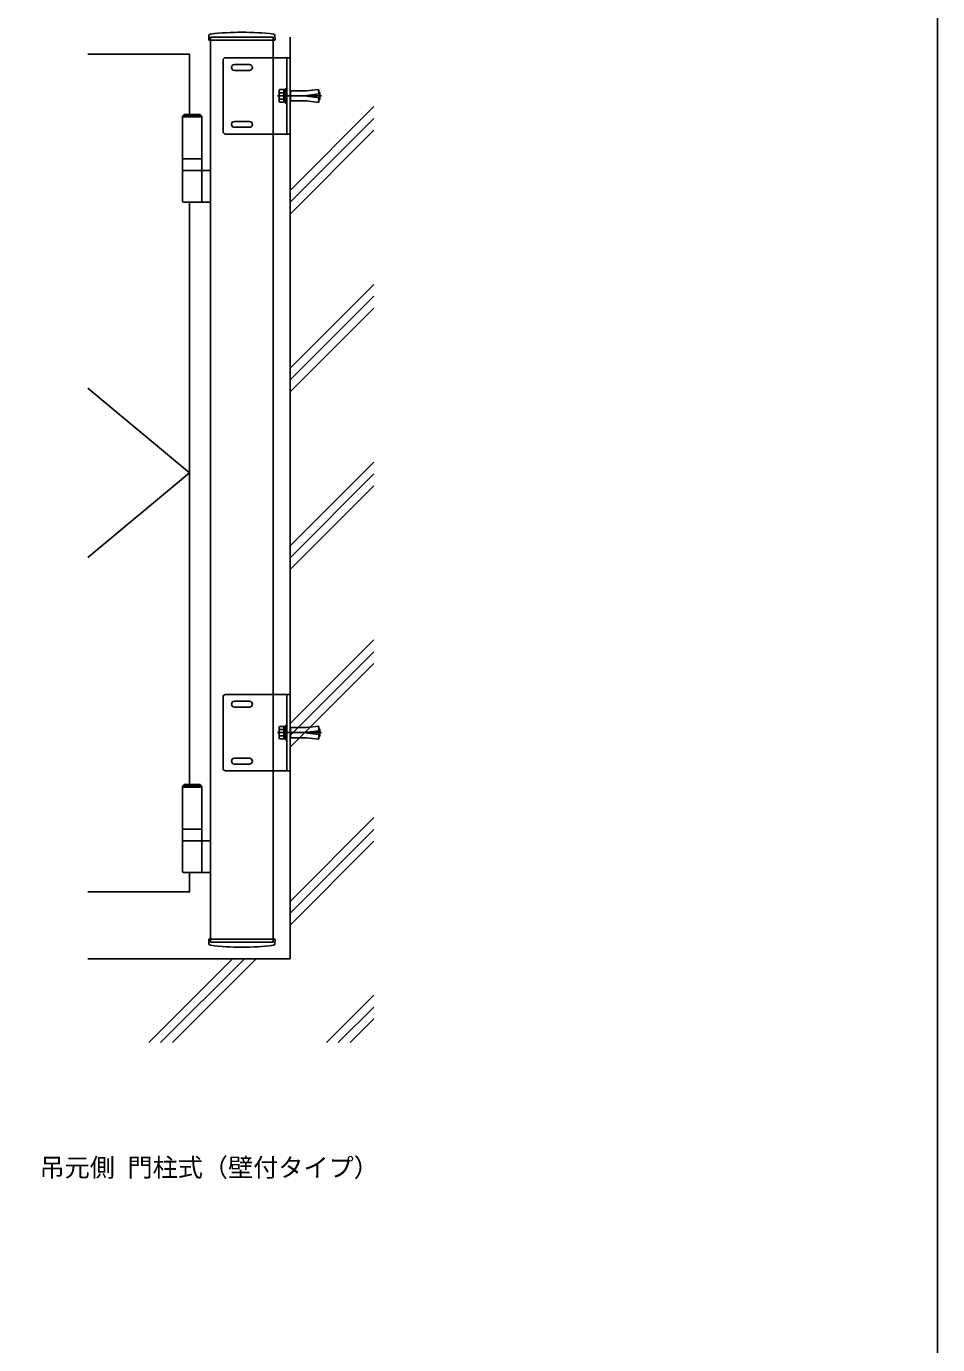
# Model space of a CAD drawing. Units: millimetres, scale not verified. Extents: x -875 to 875, y -1304 to 1298.
# Drawn here: x 331 to 875, y -188 to 599 of the extents above; entities that cross this region are included whole.
import ezdxf
from ezdxf.enums import TextEntityAlignment as Align

# ---------------------------------------------------------------- set-up
doc = ezdxf.new("R2010")
doc.units = ezdxf.units.MM
doc.header["$LTSCALE"] = 6
for name, color, linetype in [('0-2_USER1', 3, 'Continuous'), ('0-7_YKK_A1', 4, 'Continuous'), ('0-9_YKK_ZWAK', 7, 'Continuous'), ('0-A_YSS_K', 3, 'Continuous')]:
    doc.layers.add(name, color=color, linetype=linetype)
doc.styles.add('ＭＳ ゴシック', font='')
doc.styles.get('ＭＳ ゴシック').set_extended_font_data('MS Gothic')

msp = doc.modelspace()

# ---------------------------------------------------------------- linework, layer by layer
at = {"layer": '0-7_YKK_A1'}
for p, q in [((440.079, 593.552), (439.951, 591.113)), ((440.2, 590.85), (479.3, 590.85)), ((441, 592.6), (441, 590.85)), ((441, 52.6), (441, 590.85)), ((478.5, 52.6), (478.5, 590.85)), ((479.421, 593.552), (479.549, 591.113)), ((428.5, 582.6), (367.878, 582.6)), ((428.5, 546.6), (428.5, 582.6)), ((448.5, 578.85), (448.5, 536.35)), ((478.5, 580.35), (450, 580.35)), ((464.25, 576.35), (455.25, 576.35)), ((488.5, 580.35), (478.5, 580.35)), ((486.5, 534.85), (486.5, 580.35)), ((488.5, 534.85), (488.5, 580.35)), ((464.25, 572.85), (455.25, 572.85)), ((481.95, 560.85), (482.24, 561.353)), ((481.95, 560.85), (481.95, 554.35)), ((484.7, 559.476), (482.24, 559.476)), ((484.7, 561.225), (485.7, 561.225)), ((488.5, 560.35), (488.75, 560.6)), ((488.5, 560.35), (488.5, 554.85)), ((498.334, 560.6), (488.75, 560.6)), ((488.75, 554.6), (488.75, 560.6)), ((505.366, 561.454), (498.334, 560.6)), ((498.5, 557.85), (505.945, 558.754)), ((505.645, 561.225), (505.367, 561.444)), ((505.697, 558.724), (505.367, 561.444)), ((505.945, 558.754), (505.645, 561.225)), ((506, 559.85), (505.815, 559.828)), ((506.25, 559.6), (506, 559.85)), ((506, 555.35), (506, 559.85)), ((506.25, 555.6), (506.25, 559.6)), ((480.95, 557.6), (507.154, 557.6)), ((481.95, 554.35), (482.24, 553.847)), ((484.7, 555.724), (482.24, 555.724)), ((484.7, 553.847), (482.24, 553.847)), ((488.5, 554.85), (488.75, 554.6)), ((498.5, 557.85), (498.5, 557.35)), ((498.5, 557.35), (505.945, 556.446)), ((505.697, 556.476), (505.367, 553.756)), ((505.645, 553.975), (505.367, 553.756)), ((505.945, 556.446), (505.645, 553.975)), ((506, 555.35), (505.815, 555.372)), ((506, 555.35), (506.25, 555.6)), ((425.25, 546.6), (424.25, 545.6)), ((435.75, 545.6), (424.25, 545.6)), ((435.75, 545.1), (424.25, 545.1)), ((434.75, 546.6), (425.25, 546.6)), ((434.75, 546.6), (435.75, 545.6)), ((464.25, 542.35), (455.25, 542.35)), ((464.25, 538.85), (455.25, 538.85)), ((450, 534.85), (478.5, 534.85)), ((488.5, 534.85), (478.5, 534.85)), ((435.75, 520.1), (424.25, 520.1)), ((424.25, 513.1), (441, 513.1)), ((424.25, 494.85), (424.25, 512.35)), ((435.75, 494.85), (435.75, 512.35)), ((441, 494.1), (425, 494.1)), ((428.5, 146.6), (428.5, 494.1)), ((428.5, 332.6), (367.878, 383.118)), ((428.5, 332.6), (367.878, 282.082)), ((448.5, 198.85), (448.5, 156.35)), ((478.5, 200.35), (450, 200.35)), ((488.5, 200.35), (478.5, 200.35)), ((486.5, 154.85), (486.5, 200.35)), ((488.5, 154.85), (488.5, 200.35)), ((464.25, 196.35), (455.25, 196.35)), ((464.25, 192.85), (455.25, 192.85)), ((481.95, 180.85), (482.24, 181.353)), ((484.7, 181.225), (485.7, 181.225)), ((505.366, 181.454), (498.334, 180.6)), ((505.645, 181.225), (505.367, 181.444)), ((505.697, 178.724), (505.367, 181.444)), ((505.945, 178.754), (505.645, 181.225)), ((480.95, 177.6), (507.154, 177.6)), ((481.95, 180.85), (481.95, 174.35)), ((481.95, 174.35), (482.24, 173.847)), ((484.7, 179.476), (482.24, 179.476)), ((484.7, 175.724), (482.24, 175.724)), ((484.7, 173.847), (482.24, 173.847)), ((488.5, 180.35), (488.75, 180.6)), ((488.5, 180.35), (488.5, 174.85)), ((488.5, 174.85), (488.75, 174.6)), ((498.334, 180.6), (488.75, 180.6)), ((488.75, 174.6), (488.75, 180.6)), ((498.5, 177.85), (505.945, 178.754)), ((498.5, 177.85), (498.5, 177.35)), ((498.5, 177.35), (505.945, 176.446)), ((505.697, 176.476), (505.367, 173.756)), ((505.645, 173.975), (505.367, 173.756)), ((505.945, 176.446), (505.645, 173.975)), ((506, 179.85), (505.815, 179.828)), ((506, 175.35), (505.815, 175.372)), ((506.25, 179.6), (506, 179.85)), ((506, 175.35), (506, 179.85)), ((506, 175.35), (506.25, 175.6)), ((506.25, 175.6), (506.25, 179.6)), ((464.25, 162.35), (455.25, 162.35)), ((464.25, 158.85), (455.25, 158.85)), ((450, 154.85), (478.5, 154.85)), ((488.5, 154.85), (478.5, 154.85)), ((425.25, 146.6), (424.25, 145.6)), ((435.75, 145.6), (424.25, 145.6)), ((435.75, 145.1), (424.25, 145.1)), ((434.75, 146.6), (425.25, 146.6)), ((434.75, 146.6), (435.75, 145.6)), ((435.75, 120.1), (424.25, 120.1)), ((424.25, 113.1), (441, 113.1)), ((424.25, 94.85), (424.25, 112.35)), ((435.75, 94.85), (435.75, 112.35)), ((441, 94.1), (425, 94.1)), ((440.079, 51.648), (439.951, 54.087)), ((479.3, 54.35), (440.2, 54.35)), ((478.5, 52.6), (441, 52.6)), ((479.421, 51.648), (479.549, 54.087))]:
    msp.add_line(p, q, dxfattribs=at)
for points in [[(441, 592.6), (478.5, 592.6), (478.5, 590.85)], [(484.7, 553.847), (484.7, 561.353), (482.24, 561.353)], [(485.7, 553.975), (484.7, 553.975), (484.7, 561.225)], [(505.366, 553.746), (498.334, 554.6), (488.75, 554.6)], [(424.25, 513.1), (424.25, 520.1), (424.25, 545.6)], [(435.75, 513.1), (435.75, 520.1), (435.75, 545.6)], [(484.7, 173.847), (484.7, 181.353), (482.24, 181.353)], [(485.7, 173.975), (484.7, 173.975), (484.7, 181.225)], [(505.366, 173.746), (498.334, 174.6), (488.75, 174.6)], [(424.25, 113.1), (424.25, 120.1), (424.25, 145.6)], [(435.75, 113.1), (435.75, 120.1), (435.75, 145.6)], [(367.878, 82.6), (428.5, 82.6), (428.5, 94.1)]]:
    msp.add_lwpolyline(points, dxfattribs=at)
for points in [[(486.5, 561.85), (486.5, 553.35), (485.7, 553.35), (485.7, 561.85)], [(486.5, 181.85), (486.5, 173.35), (485.7, 173.35), (485.7, 181.85)]]:
    msp.add_lwpolyline(points, close=True, dxfattribs=at)
for centre, radius, start, end in [((440.2, 591.1), 0.25, 177, 270), ((441.077, 593.5), 1, 96.74435, 177), ((459.75, 435.6), 160, 83.25565, 96.74435), ((478.423, 593.5), 1, 3, 83.25565), ((479.3, 591.1), 0.25, 270, 3), ((450, 578.85), 1.5, 90, 180), ((455.25, 574.6), 1.75, 90, 270), ((464.25, 574.6), 1.75, 270, 90), ((483.611, 560.415), 1.661, 145.61575, 214.38425), ((488.16, 557.6), 6.21, 162.41205, 197.58795), ((483.611, 554.785), 1.661, 145.61575, 214.38425), ((450, 536.35), 1.5, 180, 270), ((455.25, 540.6), 1.75, 90, 270), ((464.25, 540.6), 1.75, 270, 90), ((425, 512.35), 0.75, 90, 180), ((435, 512.35), 0.75, 0, 90), ((425, 494.85), 0.75, 180, 270), ((435, 494.85), 0.75, 270, 0), ((450, 198.85), 1.5, 90, 180), ((455.25, 194.6), 1.75, 90, 270), ((464.25, 194.6), 1.75, 270, 90), ((483.611, 180.415), 1.661, 145.61575, 214.38425), ((488.16, 177.6), 6.21, 162.41205, 197.58795), ((483.611, 174.785), 1.661, 145.61575, 214.38425), ((455.25, 160.6), 1.75, 90, 270), ((464.25, 160.6), 1.75, 270, 90), ((450, 156.35), 1.5, 180, 270), ((425, 112.35), 0.75, 90, 180), ((435, 112.35), 0.75, 0, 90), ((425, 94.85), 0.75, 180, 270), ((435, 94.85), 0.75, 270, 0), ((440.2, 54.1), 0.25, 90, 183), ((441.077, 51.7), 1, 183, 263.25565), ((459.75, 209.6), 160, 263.25565, 276.74435), ((478.423, 51.7), 1, 276.74435, 357), ((479.3, 54.1), 0.25, 357, 90)]:
    msp.add_arc(centre, radius, start, end, dxfattribs=at)
at = {"layer": '0-9_YKK_ZWAK'}
msp.add_lwpolyline([(-875, -1304.4), (875, -1304.4), (875, 1245.6)], dxfattribs=at)
at = {"layer": '0-A_YSS_K'}
for p, q in [((488.5, 42.6), (488.5, 592.6)), ((488.5, 501.204), (538.5, 551.204)), ((488.5, 494.133), (538.5, 544.133)), ((488.5, 487.062), (538.5, 537.062)), ((488.5, 395.138), (538.5, 445.138)), ((488.5, 388.067), (538.5, 438.067)), ((488.5, 380.996), (538.5, 430.996)), ((488.5, 289.072), (538.5, 339.072)), ((488.5, 282.001), (538.5, 332.001)), ((488.5, 274.93), (538.5, 324.93)), ((488.5, 183.006), (538.5, 233.006)), ((488.5, 175.935), (538.5, 225.935)), ((488.5, 168.864), (538.5, 218.864)), ((488.5, 76.94), (538.5, 126.94)), ((488.5, 69.869), (538.5, 119.869)), ((488.5, 62.798), (538.5, 112.798)), ((488.5, 42.6), (367.878, 42.6)), ((404.16, -7.4), (454.16, 42.6)), ((411.231, -7.4), (461.231, 42.6)), ((418.302, -7.4), (468.302, 42.6)), ((510.226, -7.4), (538.5, 20.874)), ((517.297, -7.4), (538.5, 13.803)), ((524.368, -7.4), (538.5, 6.732))]:
    msp.add_line(p, q, dxfattribs=at)

# ---------------------------------------------------------------- texts
at = {"layer": '0-2_USER1', "style": 'ＭＳ ゴシック'}
msp.add_text('吊元側 門柱式（壁付タイプ）', height=11, dxfattribs=at).set_placement((338.946, -90.71), align=Align.BOTTOM_LEFT)

doc.saveas('drawing.dxf')
